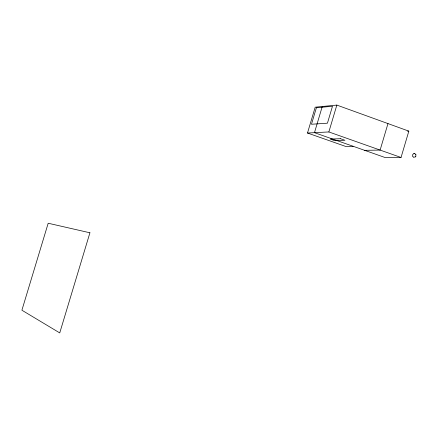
<?xml version="1.0" encoding="UTF-8"?>
<svg xmlns="http://www.w3.org/2000/svg" width="438" height="438" viewBox="0 0 438 438"><rect width="100%" height="100%" fill="white"/><g stroke="black" fill="none" stroke-linecap="round" stroke-linejoin="round"><path stroke-width="0.66" d="M322.269 106.505L314.473 132.67L385.117 157.538L401.038 157.477L408.84 131.137L336.844 105.087L315.19 107.19L307.492 133.021L345.73 146.451L353.127 146.276M307.492 133.021L328.856 131.947L336.844 105.087M387.98 123.587L380.118 150.075L364.635 150.327M415.876 156.229L415.848 154.422M415.246 156.919L415.793 156.366M413.784 157.198L415.109 157.001M415.859 154.45C414.217 151.608 410.28 156.07 413.658 157.165M413.855 153.552L414.249 153.514M407.493 131.197L408.84 131.137M328.856 131.947L401.038 157.477M316.378 107.775L311.473 124.25L327.432 123.193L332.48 106.231L316.378 107.775M89.921 232.786L59.738 332.913L21.9 310.214L48.191 223.238L89.921 232.786M340.496 138.704L330.247 139.087L334.648 140.636L344.969 140.28L340.496 138.704"/></g></svg>
